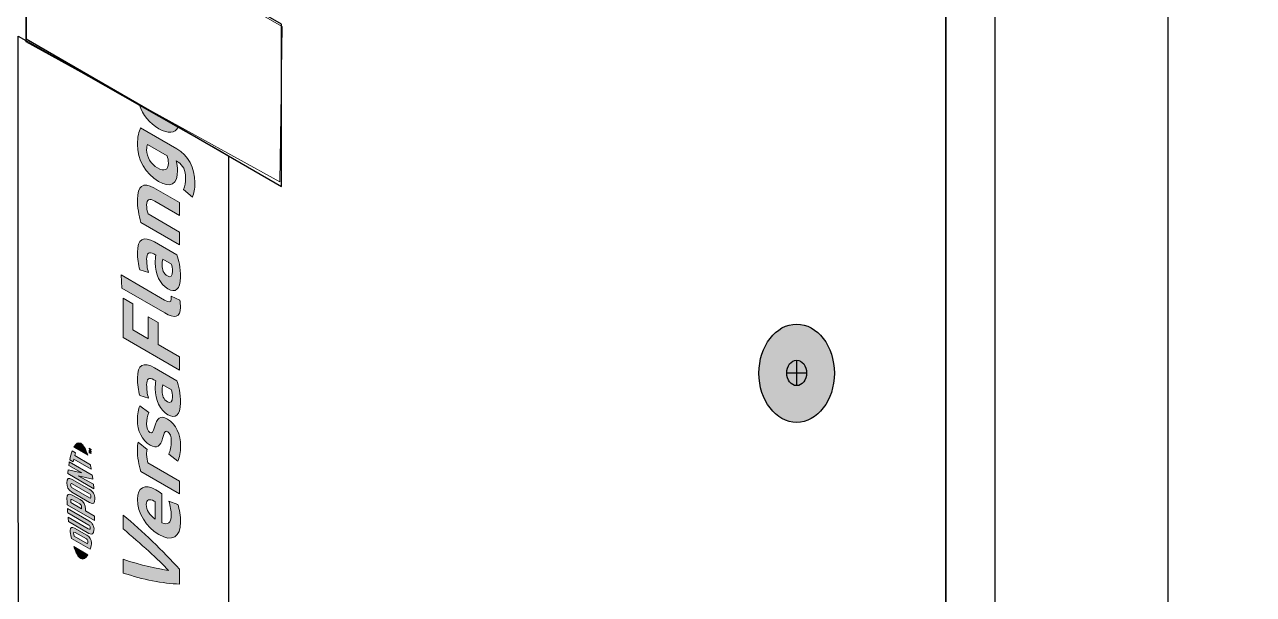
# Model space of a CAD drawing. Header units: inches. Extents: x -20.7 to 76.3, y -55.2 to 19.1.
# Drawn here: x 61.516 to 63.177, y -28.383 to -27.613 of the extents above; entities that cross this region are included whole.
import ezdxf

# ---------------------------------------------------------------- set-up
doc = ezdxf.new("R2010")
doc.units = ezdxf.units.IN
doc.header["$MEASUREMENT"] = 0
doc.layers.add('G-ANNO-TTLB', color=7, linetype='Continuous', lineweight=0)
doc.layers.add('TYVEK', color=7, linetype='Continuous', lineweight=0)

# ---------------------------------------------------------------- blocks, each defined once
blk = doc.blocks.new('Block_65')
at = {"layer": 'TYVEK', "true_color": 0x18467f, "transparency": 33554687}
h = blk.add_hatch(color=156, dxfattribs=at)
h.dxf.hatch_style = 2
edge = h.paths.add_edge_path()
edge.add_spline(control_points=[(61.5921, -28.1786), (61.5956, -28.1807), (61.5988, -28.1864), (61.6016, -28.1948), (61.6016, -28.1948), (61.5826, -28.1838), (61.5826, -28.1838), (61.5854, -28.1787), (61.5886, -28.1767), (61.5921, -28.1786), (61.5921, -28.1786), (61.5921, -28.1786), (61.5921, -28.1786)], knot_values=[0, 0, 0, 0, 1, 1, 1, 2, 2, 2, 3, 3, 3, 4, 4, 4, 4], degree=3, periodic=0)
h = blk.add_hatch(color=156, dxfattribs=at)
h.dxf.hatch_style = 2
edge = h.paths.add_edge_path()
edge.add_spline(control_points=[(61.582, -28.2038), (61.5823, -28.2025), (61.5825, -28.2012), (61.5828, -28.1999), (61.5828, -28.1999), (61.6063, -28.2135), (61.6063, -28.2135), (61.606, -28.212), (61.6055, -28.2093), (61.6051, -28.2075), (61.6051, -28.2075), (61.5839, -28.1952), (61.5839, -28.1952), (61.5843, -28.1939), (61.5846, -28.1926), (61.5849, -28.1915), (61.5849, -28.1915), (61.5804, -28.1889), (61.5804, -28.1889), (61.5791, -28.1924), (61.5781, -28.1963), (61.5771, -28.201), (61.5771, -28.201), (61.582, -28.2038), (61.582, -28.2038)], knot_values=[0, 0, 0, 0, 1, 1, 1, 2, 2, 2, 3, 3, 3, 4, 4, 4, 5, 5, 5, 6, 6, 6, 7, 7, 7, 8, 8, 8, 8], degree=3, periodic=0)
h = blk.add_hatch(color=156, dxfattribs=at)
h.dxf.hatch_style = 2
edge = h.paths.add_edge_path()
edge.add_spline(control_points=[(61.604, -28.1903), (61.604, -28.1903), (61.604, -28.1893), (61.604, -28.1893), (61.604, -28.1893), (61.6036, -28.189), (61.6036, -28.189), (61.6036, -28.189), (61.6036, -28.1915), (61.6036, -28.1915), (61.6036, -28.1915), (61.604, -28.1918), (61.604, -28.1918), (61.604, -28.1918), (61.604, -28.191), (61.604, -28.191), (61.604, -28.191), (61.6062, -28.1922), (61.6062, -28.1922), (61.6062, -28.1922), (61.6062, -28.1917), (61.6062, -28.1917), (61.6062, -28.1917), (61.604, -28.1903), (61.604, -28.1903)], knot_values=[0, 0, 0, 0, 1, 1, 1, 2, 2, 2, 3, 3, 3, 4, 4, 4, 5, 5, 5, 6, 6, 6, 7, 7, 7, 8, 8, 8, 8], degree=3, periodic=0)
edge = h.paths.add_edge_path()
edge.add_spline(control_points=[(61.6062, -28.1868), (61.6062, -28.1868), (61.6036, -28.1853), (61.6036, -28.1853), (61.6036, -28.1853), (61.6036, -28.1858), (61.6036, -28.1858), (61.6036, -28.1858), (61.6048, -28.1875), (61.6048, -28.1875), (61.6048, -28.1875), (61.6036, -28.1878), (61.6036, -28.1878), (61.6036, -28.1878), (61.6036, -28.1883), (61.6036, -28.1883), (61.6036, -28.1883), (61.6062, -28.19), (61.6062, -28.19), (61.6062, -28.19), (61.6062, -28.1895), (61.6062, -28.1895), (61.6062, -28.1895), (61.6043, -28.1883), (61.6043, -28.1883), (61.6043, -28.1883), (61.6056, -28.1881), (61.6056, -28.1881), (61.6056, -28.1881), (61.6043, -28.1863), (61.6043, -28.1863), (61.6043, -28.1863), (61.6062, -28.1874), (61.6062, -28.1874), (61.6062, -28.1874), (61.6062, -28.1868), (61.6062, -28.1868)], knot_values=[0, 0, 0, 0, 1, 1, 1, 2, 2, 2, 3, 3, 3, 4, 4, 4, 5, 5, 5, 6, 6, 6, 7, 7, 7, 8, 8, 8, 9, 9, 9, 10, 10, 10, 11, 11, 11, 12, 12, 12, 12], degree=3, periodic=0)
h = blk.add_hatch(color=156, dxfattribs=at)
h.dxf.hatch_style = 2
edge = h.paths.add_edge_path()
edge.add_spline(control_points=[(61.5937, -28.2186), (61.5937, -28.2186), (61.575, -28.2143), (61.575, -28.2143), (61.5748, -28.216), (61.5746, -28.218), (61.5745, -28.2196), (61.5745, -28.2196), (61.6098, -28.24), (61.6098, -28.24), (61.6097, -28.2388), (61.6094, -28.2357), (61.6093, -28.234), (61.6093, -28.234), (61.5884, -28.2225), (61.5884, -28.2225), (61.5884, -28.2225), (61.6084, -28.227), (61.6084, -28.227), (61.6082, -28.2254), (61.6079, -28.2231), (61.6077, -28.2215), (61.6077, -28.2215), (61.5766, -28.2036), (61.5766, -28.2036), (61.5764, -28.2049), (61.576, -28.2074), (61.5758, -28.2086), (61.5758, -28.2086), (61.5937, -28.2186), (61.5937, -28.2186)], knot_values=[0, 0, 0, 0, 1, 1, 1, 2, 2, 2, 3, 3, 3, 4, 4, 4, 5, 5, 5, 6, 6, 6, 7, 7, 7, 8, 8, 8, 9, 9, 9, 10, 10, 10, 10], degree=3, periodic=0)
h = blk.add_hatch(color=156, dxfattribs=at)
h.dxf.hatch_style = 2
edge = h.paths.add_edge_path()
edge.add_spline(control_points=[(61.6037, -28.2521), (61.6037, -28.2521), (61.5806, -28.2389), (61.5806, -28.2389), (61.5791, -28.2381), (61.5783, -28.237), (61.5784, -28.2349), (61.5784, -28.2328), (61.5793, -28.2326), (61.5806, -28.2335), (61.5806, -28.2335), (61.6037, -28.2467), (61.6037, -28.2467), (61.6051, -28.2475), (61.6058, -28.2486), (61.6059, -28.2507), (61.6059, -28.2529), (61.6051, -28.2531), (61.6037, -28.2521)], knot_values=[0, 0, 0, 0, 1, 1, 1, 2, 2, 2, 3, 3, 3, 4, 4, 4, 5, 5, 5, 6, 6, 6, 6], degree=3, periodic=0)
edge = h.paths.add_edge_path()
edge.add_spline(control_points=[(61.6036, -28.2407), (61.6036, -28.2407), (61.5805, -28.2274), (61.5805, -28.2274), (61.5754, -28.2245), (61.5734, -28.226), (61.5733, -28.2318), (61.573, -28.2372), (61.5751, -28.2417), (61.5799, -28.2445), (61.5799, -28.2445), (61.6041, -28.2585), (61.6041, -28.2585), (61.6091, -28.2614), (61.6113, -28.2596), (61.6111, -28.2536), (61.6109, -28.2479), (61.609, -28.2438), (61.6036, -28.2407)], knot_values=[0, 0, 0, 0, 1, 1, 1, 2, 2, 2, 3, 3, 3, 4, 4, 4, 5, 5, 5, 6, 6, 6, 6], degree=3, periodic=0)
h = blk.add_hatch(color=156, dxfattribs=at)
h.dxf.hatch_style = 2
edge = h.paths.add_edge_path()
edge.add_spline(control_points=[(61.5931, -28.267), (61.5931, -28.267), (61.5786, -28.2586), (61.5786, -28.2586), (61.5786, -28.2586), (61.5786, -28.2567), (61.5786, -28.2567), (61.5786, -28.254), (61.5794, -28.2539), (61.5811, -28.2549), (61.5811, -28.2549), (61.5908, -28.2606), (61.5908, -28.2606), (61.5923, -28.2614), (61.5931, -28.2625), (61.5931, -28.2649), (61.5931, -28.2649), (61.5931, -28.267), (61.5931, -28.267)], knot_values=[0, 0, 0, 0, 1, 1, 1, 2, 2, 2, 3, 3, 3, 4, 4, 4, 5, 5, 5, 6, 6, 6, 6], degree=3, periodic=0)
edge = h.paths.add_edge_path()
edge.add_spline(control_points=[(61.5983, -28.27), (61.5983, -28.27), (61.5983, -28.2676), (61.5983, -28.2676), (61.5983, -28.2614), (61.5958, -28.2574), (61.5912, -28.2547), (61.5912, -28.2547), (61.5804, -28.2485), (61.5804, -28.2485), (61.5758, -28.2458), (61.5734, -28.2474), (61.5734, -28.2533), (61.5734, -28.2543), (61.5736, -28.2582), (61.5737, -28.2617), (61.5737, -28.2617), (61.6105, -28.2829), (61.6105, -28.2829), (61.6106, -28.2818), (61.6108, -28.2789), (61.6108, -28.2772), (61.6108, -28.2772), (61.5983, -28.27), (61.5983, -28.27)], knot_values=[0, 0, 0, 0, 1, 1, 1, 2, 2, 2, 3, 3, 3, 4, 4, 4, 5, 5, 5, 6, 6, 6, 7, 7, 7, 8, 8, 8, 8], degree=3, periodic=0)
h = blk.add_hatch(color=156, dxfattribs=at)
h.dxf.hatch_style = 2
edge = h.paths.add_edge_path()
edge.add_spline(control_points=[(61.6028, -28.2891), (61.6042, -28.2899), (61.6052, -28.291), (61.6049, -28.293), (61.6047, -28.2949), (61.604, -28.295), (61.6023, -28.294), (61.6023, -28.294), (61.5749, -28.2782), (61.5749, -28.2782), (61.575, -28.2796), (61.5754, -28.2829), (61.5755, -28.2843), (61.5755, -28.2843), (61.6032, -28.3003), (61.6032, -28.3003), (61.6076, -28.3028), (61.6094, -28.3013), (61.6099, -28.2959), (61.6105, -28.2908), (61.6081, -28.2862), (61.6032, -28.2834), (61.6032, -28.2834), (61.574, -28.2665), (61.574, -28.2665), (61.574, -28.2676), (61.5743, -28.2714), (61.5744, -28.2727), (61.5744, -28.2727), (61.6028, -28.2891), (61.6028, -28.2891)], knot_values=[0, 0, 0, 0, 1, 1, 1, 2, 2, 2, 3, 3, 3, 4, 4, 4, 5, 5, 5, 6, 6, 6, 7, 7, 7, 8, 8, 8, 9, 9, 9, 10, 10, 10, 10], degree=3, periodic=0)
h = blk.add_hatch(color=156, dxfattribs=at)
h.dxf.hatch_style = 2
edge = h.paths.add_edge_path()
edge.add_spline(control_points=[(61.6012, -28.3145), (61.6012, -28.3145), (61.583, -28.3039), (61.583, -28.3039), (61.5827, -28.3026), (61.5824, -28.301), (61.5824, -28.3), (61.5824, -28.2989), (61.583, -28.2982), (61.5844, -28.299), (61.5844, -28.299), (61.5998, -28.3079), (61.5998, -28.3079), (61.6013, -28.3088), (61.6018, -28.31), (61.6018, -28.3113), (61.6018, -28.3121), (61.6015, -28.3133), (61.6012, -28.3145)], knot_values=[0, 0, 0, 0, 1, 1, 1, 2, 2, 2, 3, 3, 3, 4, 4, 4, 5, 5, 5, 6, 6, 6, 6], degree=3, periodic=0)
edge = h.paths.add_edge_path()
edge.add_spline(control_points=[(61.6005, -28.3029), (61.6005, -28.3029), (61.5838, -28.2932), (61.5838, -28.2932), (61.5801, -28.2911), (61.5777, -28.2922), (61.5777, -28.2965), (61.5777, -28.2985), (61.5783, -28.3014), (61.5795, -28.3071), (61.5795, -28.3071), (61.6047, -28.3217), (61.6047, -28.3217), (61.6059, -28.3179), (61.6065, -28.315), (61.6065, -28.3132), (61.6065, -28.3088), (61.6043, -28.305), (61.6005, -28.3029)], knot_values=[0, 0, 0, 0, 1, 1, 1, 2, 2, 2, 3, 3, 3, 4, 4, 4, 5, 5, 5, 6, 6, 6, 6], degree=3, periodic=0)
h = blk.add_hatch(color=156, dxfattribs=at)
h.dxf.hatch_style = 2
edge = h.paths.add_edge_path()
edge.add_spline(control_points=[(61.5921, -28.3343), (61.5956, -28.3363), (61.5988, -28.3343), (61.6016, -28.3292), (61.6016, -28.3292), (61.5826, -28.3182), (61.5826, -28.3182), (61.5854, -28.3266), (61.5886, -28.3323), (61.5921, -28.3343), (61.5921, -28.3343), (61.5921, -28.3343), (61.5921, -28.3343)], knot_values=[0, 0, 0, 0, 1, 1, 1, 2, 2, 2, 3, 3, 3, 4, 4, 4, 4], degree=3, periodic=0)
at = {"layer": 'TYVEK'}
for points, knots in [([(61.5921, -28.1786), (61.5956, -28.1807), (61.5988, -28.1864), (61.6016, -28.1948), (61.6016, -28.1948), (61.5826, -28.1838), (61.5826, -28.1838), (61.5854, -28.1787), (61.5886, -28.1767), (61.5921, -28.1786), (61.5921, -28.1786), (61.5921, -28.1786), (61.5921, -28.1786)], [0, 0, 0, 0, 1, 1, 1, 2, 2, 2, 3, 3, 3, 4, 4, 4, 4]), ([(61.582, -28.2038), (61.5823, -28.2025), (61.5825, -28.2012), (61.5828, -28.1999), (61.5828, -28.1999), (61.6063, -28.2135), (61.6063, -28.2135), (61.606, -28.212), (61.6055, -28.2093), (61.6051, -28.2075), (61.6051, -28.2075), (61.5839, -28.1952), (61.5839, -28.1952), (61.5843, -28.1939), (61.5846, -28.1926), (61.5849, -28.1915), (61.5849, -28.1915), (61.5804, -28.1889), (61.5804, -28.1889), (61.5791, -28.1924), (61.5781, -28.1963), (61.5771, -28.201), (61.5771, -28.201), (61.582, -28.2038), (61.582, -28.2038)], [0, 0, 0, 0, 1, 1, 1, 2, 2, 2, 3, 3, 3, 4, 4, 4, 5, 5, 5, 6, 6, 6, 7, 7, 7, 8, 8, 8, 8]), ([(61.6062, -28.1868), (61.6062, -28.1868), (61.6036, -28.1853), (61.6036, -28.1853), (61.6036, -28.1853), (61.6036, -28.1858), (61.6036, -28.1858), (61.6036, -28.1858), (61.6048, -28.1875), (61.6048, -28.1875), (61.6048, -28.1875), (61.6036, -28.1878), (61.6036, -28.1878), (61.6036, -28.1878), (61.6036, -28.1883), (61.6036, -28.1883), (61.6036, -28.1883), (61.6062, -28.19), (61.6062, -28.19), (61.6062, -28.19), (61.6062, -28.1895), (61.6062, -28.1895), (61.6062, -28.1895), (61.6043, -28.1883), (61.6043, -28.1883), (61.6043, -28.1883), (61.6056, -28.1881), (61.6056, -28.1881), (61.6056, -28.1881), (61.6043, -28.1863), (61.6043, -28.1863), (61.6043, -28.1863), (61.6062, -28.1874), (61.6062, -28.1874), (61.6062, -28.1874), (61.6062, -28.1868), (61.6062, -28.1868)], [0, 0, 0, 0, 1, 1, 1, 2, 2, 2, 3, 3, 3, 4, 4, 4, 5, 5, 5, 6, 6, 6, 7, 7, 7, 8, 8, 8, 9, 9, 9, 10, 10, 10, 11, 11, 11, 12, 12, 12, 12]), ([(61.604, -28.1903), (61.604, -28.1903), (61.604, -28.1893), (61.604, -28.1893), (61.604, -28.1893), (61.6036, -28.189), (61.6036, -28.189), (61.6036, -28.189), (61.6036, -28.1915), (61.6036, -28.1915), (61.6036, -28.1915), (61.604, -28.1918), (61.604, -28.1918), (61.604, -28.1918), (61.604, -28.191), (61.604, -28.191), (61.604, -28.191), (61.6062, -28.1922), (61.6062, -28.1922), (61.6062, -28.1922), (61.6062, -28.1917), (61.6062, -28.1917), (61.6062, -28.1917), (61.604, -28.1903), (61.604, -28.1903)], [0, 0, 0, 0, 1, 1, 1, 2, 2, 2, 3, 3, 3, 4, 4, 4, 5, 5, 5, 6, 6, 6, 7, 7, 7, 8, 8, 8, 8]), ([(61.5937, -28.2186), (61.5937, -28.2186), (61.575, -28.2143), (61.575, -28.2143), (61.5748, -28.216), (61.5746, -28.218), (61.5745, -28.2196), (61.5745, -28.2196), (61.6098, -28.24), (61.6098, -28.24), (61.6097, -28.2388), (61.6094, -28.2357), (61.6093, -28.234), (61.6093, -28.234), (61.5884, -28.2225), (61.5884, -28.2225), (61.5884, -28.2225), (61.6084, -28.227), (61.6084, -28.227), (61.6082, -28.2254), (61.6079, -28.2231), (61.6077, -28.2215), (61.6077, -28.2215), (61.5766, -28.2036), (61.5766, -28.2036), (61.5764, -28.2049), (61.576, -28.2074), (61.5758, -28.2086), (61.5758, -28.2086), (61.5937, -28.2186), (61.5937, -28.2186)], [0, 0, 0, 0, 1, 1, 1, 2, 2, 2, 3, 3, 3, 4, 4, 4, 5, 5, 5, 6, 6, 6, 7, 7, 7, 8, 8, 8, 9, 9, 9, 10, 10, 10, 10]), ([(61.6036, -28.2407), (61.6036, -28.2407), (61.5805, -28.2274), (61.5805, -28.2274), (61.5754, -28.2245), (61.5734, -28.226), (61.5733, -28.2318), (61.573, -28.2372), (61.5751, -28.2417), (61.5799, -28.2445), (61.5799, -28.2445), (61.6041, -28.2585), (61.6041, -28.2585), (61.6091, -28.2614), (61.6113, -28.2596), (61.6111, -28.2536), (61.6109, -28.2479), (61.609, -28.2438), (61.6036, -28.2407)], [0, 0, 0, 0, 1, 1, 1, 2, 2, 2, 3, 3, 3, 4, 4, 4, 5, 5, 5, 6, 6, 6, 6]), ([(61.6037, -28.2521), (61.6037, -28.2521), (61.5806, -28.2389), (61.5806, -28.2389), (61.5791, -28.2381), (61.5783, -28.237), (61.5784, -28.2349), (61.5784, -28.2328), (61.5793, -28.2326), (61.5806, -28.2335), (61.5806, -28.2335), (61.6037, -28.2467), (61.6037, -28.2467), (61.6051, -28.2475), (61.6058, -28.2486), (61.6059, -28.2507), (61.6059, -28.2529), (61.6051, -28.2531), (61.6037, -28.2521)], [0, 0, 0, 0, 1, 1, 1, 2, 2, 2, 3, 3, 3, 4, 4, 4, 5, 5, 5, 6, 6, 6, 6]), ([(61.5983, -28.27), (61.5983, -28.27), (61.5983, -28.2676), (61.5983, -28.2676), (61.5983, -28.2614), (61.5958, -28.2574), (61.5912, -28.2547), (61.5912, -28.2547), (61.5804, -28.2485), (61.5804, -28.2485), (61.5758, -28.2458), (61.5734, -28.2474), (61.5734, -28.2533), (61.5734, -28.2543), (61.5736, -28.2582), (61.5737, -28.2617), (61.5737, -28.2617), (61.6105, -28.2829), (61.6105, -28.2829), (61.6106, -28.2818), (61.6108, -28.2789), (61.6108, -28.2772), (61.6108, -28.2772), (61.5983, -28.27), (61.5983, -28.27)], [0, 0, 0, 0, 1, 1, 1, 2, 2, 2, 3, 3, 3, 4, 4, 4, 5, 5, 5, 6, 6, 6, 7, 7, 7, 8, 8, 8, 8]), ([(61.5931, -28.267), (61.5931, -28.267), (61.5786, -28.2586), (61.5786, -28.2586), (61.5786, -28.2586), (61.5786, -28.2567), (61.5786, -28.2567), (61.5786, -28.254), (61.5794, -28.2539), (61.5811, -28.2549), (61.5811, -28.2549), (61.5908, -28.2606), (61.5908, -28.2606), (61.5923, -28.2614), (61.5931, -28.2625), (61.5931, -28.2649), (61.5931, -28.2649), (61.5931, -28.267), (61.5931, -28.267)], [0, 0, 0, 0, 1, 1, 1, 2, 2, 2, 3, 3, 3, 4, 4, 4, 5, 5, 5, 6, 6, 6, 6]), ([(61.6028, -28.2891), (61.6042, -28.2899), (61.6052, -28.291), (61.6049, -28.293), (61.6047, -28.2949), (61.604, -28.295), (61.6023, -28.294), (61.6023, -28.294), (61.5749, -28.2782), (61.5749, -28.2782), (61.575, -28.2796), (61.5754, -28.2829), (61.5755, -28.2843), (61.5755, -28.2843), (61.6032, -28.3003), (61.6032, -28.3003), (61.6076, -28.3028), (61.6094, -28.3013), (61.6099, -28.2959), (61.6105, -28.2908), (61.6081, -28.2862), (61.6032, -28.2834), (61.6032, -28.2834), (61.574, -28.2665), (61.574, -28.2665), (61.574, -28.2676), (61.5743, -28.2714), (61.5744, -28.2727), (61.5744, -28.2727), (61.6028, -28.2891), (61.6028, -28.2891)], [0, 0, 0, 0, 1, 1, 1, 2, 2, 2, 3, 3, 3, 4, 4, 4, 5, 5, 5, 6, 6, 6, 7, 7, 7, 8, 8, 8, 9, 9, 9, 10, 10, 10, 10]), ([(61.6005, -28.3029), (61.6005, -28.3029), (61.5838, -28.2932), (61.5838, -28.2932), (61.5801, -28.2911), (61.5777, -28.2922), (61.5777, -28.2965), (61.5777, -28.2985), (61.5783, -28.3014), (61.5795, -28.3071), (61.5795, -28.3071), (61.6047, -28.3217), (61.6047, -28.3217), (61.6059, -28.3179), (61.6065, -28.315), (61.6065, -28.3132), (61.6065, -28.3088), (61.6043, -28.305), (61.6005, -28.3029)], [0, 0, 0, 0, 1, 1, 1, 2, 2, 2, 3, 3, 3, 4, 4, 4, 5, 5, 5, 6, 6, 6, 6]), ([(61.6012, -28.3145), (61.6012, -28.3145), (61.583, -28.3039), (61.583, -28.3039), (61.5827, -28.3026), (61.5824, -28.301), (61.5824, -28.3), (61.5824, -28.2989), (61.583, -28.2982), (61.5844, -28.299), (61.5844, -28.299), (61.5998, -28.3079), (61.5998, -28.3079), (61.6013, -28.3088), (61.6018, -28.31), (61.6018, -28.3113), (61.6018, -28.3121), (61.6015, -28.3133), (61.6012, -28.3145)], [0, 0, 0, 0, 1, 1, 1, 2, 2, 2, 3, 3, 3, 4, 4, 4, 5, 5, 5, 6, 6, 6, 6]), ([(61.5921, -28.3343), (61.5956, -28.3363), (61.5988, -28.3343), (61.6016, -28.3292), (61.6016, -28.3292), (61.5826, -28.3182), (61.5826, -28.3182), (61.5854, -28.3266), (61.5886, -28.3323), (61.5921, -28.3343), (61.5921, -28.3343), (61.5921, -28.3343), (61.5921, -28.3343)], [0, 0, 0, 0, 1, 1, 1, 2, 2, 2, 3, 3, 3, 4, 4, 4, 4])]:
    blk.add_open_spline(points, degree=3, knots=knots, dxfattribs=at)
blk = doc.blocks.new('Block_67')
at = {"layer": 'TYVEK', "true_color": 0x18467f, "transparency": 33554687}
h = blk.add_hatch(color=156, dxfattribs=at)
h.dxf.hatch_style = 2
edge = h.paths.add_edge_path()
edge.add_spline(control_points=[(61.6709, -27.7203), (61.6711, -27.7207), (61.6712, -27.7211), (61.6713, -27.7214), (61.6758, -27.7343), (61.6854, -27.7464), (61.6977, -27.7535), (61.7102, -27.7607), (61.7194, -27.7595), (61.7237, -27.7513), (61.7238, -27.7511), (61.724, -27.751), (61.724, -27.7508), (61.724, -27.7508), (61.6709, -27.7203), (61.6709, -27.7203)], knot_values=[0, 0, 0, 0, 1, 1, 1, 2, 2, 2, 3, 3, 3, 4, 4, 4, 5, 5, 5, 5], degree=3, periodic=0)
h = blk.add_hatch(color=156, dxfattribs=at)
h.dxf.hatch_style = 2
edge = h.paths.add_edge_path()
edge.add_spline(control_points=[(61.6958, -27.8064), (61.6869, -27.8013), (61.6811, -27.792), (61.6811, -27.7818), (61.6811, -27.779), (61.6816, -27.7765), (61.6822, -27.7746), (61.6822, -27.7746), (61.7087, -27.7899), (61.7087, -27.7899), (61.7098, -27.7931), (61.7105, -27.7964), (61.7105, -27.7999), (61.7105, -27.8095), (61.7048, -27.8117), (61.6958, -27.8064)], knot_values=[0, 0, 0, 0, 1, 1, 1, 2, 2, 2, 3, 3, 3, 4, 4, 4, 5, 5, 5, 5], degree=3, periodic=0)
edge = h.paths.add_edge_path()
edge.add_spline(control_points=[(61.722, -27.7804), (61.722, -27.7804), (61.673, -27.7521), (61.673, -27.7521), (61.6708, -27.7565), (61.6686, -27.7647), (61.6686, -27.7746), (61.6686, -27.7947), (61.6795, -27.8146), (61.6972, -27.8247), (61.7136, -27.8343), (61.723, -27.8283), (61.723, -27.8099), (61.723, -27.806), (61.7223, -27.8017), (61.7211, -27.797), (61.7211, -27.797), (61.7236, -27.7985), (61.7236, -27.7985), (61.7302, -27.8022), (61.7337, -27.8101), (61.7337, -27.8197), (61.7337, -27.826), (61.7329, -27.8313), (61.7309, -27.8354), (61.7309, -27.8354), (61.7429, -27.846), (61.7429, -27.846), (61.7452, -27.8406), (61.7462, -27.8356), (61.7462, -27.826), (61.7462, -27.8065), (61.7374, -27.7893), (61.722, -27.7804)], knot_values=[0, 0, 0, 0, 1, 1, 1, 2, 2, 2, 3, 3, 3, 4, 4, 4, 5, 5, 5, 6, 6, 6, 7, 7, 7, 8, 8, 8, 9, 9, 9, 10, 10, 10, 11, 11, 11, 11], degree=3, periodic=0)
h = blk.add_hatch(color=156, dxfattribs=at)
h.dxf.hatch_style = 2
edge = h.paths.add_edge_path()
edge.add_spline(control_points=[(61.692, -27.8513), (61.692, -27.8513), (61.7255, -27.8706), (61.7255, -27.8706), (61.7255, -27.8706), (61.7255, -27.8533), (61.7255, -27.8533), (61.7255, -27.8533), (61.6909, -27.8333), (61.6909, -27.8333), (61.6765, -27.825), (61.6686, -27.831), (61.6686, -27.8492), (61.6686, -27.8589), (61.6705, -27.8707), (61.6734, -27.8801), (61.6734, -27.8801), (61.7255, -27.9103), (61.7255, -27.9103), (61.7255, -27.9103), (61.7255, -27.8932), (61.7255, -27.8932), (61.7255, -27.8932), (61.683, -27.8686), (61.683, -27.8686), (61.6816, -27.8646), (61.6811, -27.8606), (61.6811, -27.8565), (61.6811, -27.8489), (61.6845, -27.847), (61.692, -27.8513)], knot_values=[0, 0, 0, 0, 1, 1, 1, 2, 2, 2, 3, 3, 3, 4, 4, 4, 5, 5, 5, 6, 6, 6, 7, 7, 7, 8, 8, 8, 9, 9, 9, 10, 10, 10, 10], degree=3, periodic=0)
h = blk.add_hatch(color=156, dxfattribs=at)
h.dxf.hatch_style = 2
edge = h.paths.add_edge_path()
edge.add_spline(control_points=[(61.7091, -27.9524), (61.704, -27.9495), (61.702, -27.9438), (61.702, -27.9381), (61.702, -27.935), (61.7023, -27.9322), (61.7029, -27.9297), (61.7029, -27.9297), (61.7145, -27.9364), (61.7145, -27.9364), (61.7154, -27.9388), (61.7161, -27.9422), (61.7161, -27.946), (61.7161, -27.9526), (61.7137, -27.955), (61.7091, -27.9524)], knot_values=[0, 0, 0, 0, 1, 1, 1, 2, 2, 2, 3, 3, 3, 4, 4, 4, 5, 5, 5, 5], degree=3, periodic=0)
edge = h.paths.add_edge_path()
edge.add_spline(control_points=[(61.722, -27.924), (61.722, -27.924), (61.6918, -27.9065), (61.6918, -27.9065), (61.677, -27.8981), (61.6686, -27.9022), (61.6686, -27.9206), (61.6686, -27.9282), (61.6699, -27.9376), (61.6719, -27.944), (61.6719, -27.944), (61.6836, -27.9478), (61.6836, -27.9478), (61.6818, -27.9415), (61.6811, -27.9353), (61.6811, -27.9297), (61.6811, -27.9214), (61.6841, -27.9189), (61.6908, -27.9226), (61.6908, -27.9226), (61.6934, -27.9242), (61.6934, -27.9242), (61.693, -27.9271), (61.6926, -27.9314), (61.6926, -27.9349), (61.6926, -27.9499), (61.699, -27.9636), (61.7098, -27.9699), (61.7195, -27.9756), (61.7269, -27.9711), (61.7269, -27.954), (61.7269, -27.9415), (61.7244, -27.9304), (61.722, -27.924)], knot_values=[0, 0, 0, 0, 1, 1, 1, 2, 2, 2, 3, 3, 3, 4, 4, 4, 5, 5, 5, 6, 6, 6, 7, 7, 7, 8, 8, 8, 9, 9, 9, 10, 10, 10, 11, 11, 11, 11], degree=3, periodic=0)
h = blk.add_hatch(color=156, dxfattribs=at)
h.dxf.hatch_style = 2
edge = h.paths.add_edge_path()
edge.add_spline(control_points=[(61.7259, -27.9853), (61.7259, -27.9853), (61.7141, -27.9797), (61.7141, -27.9797), (61.7143, -27.981), (61.7144, -27.9822), (61.7144, -27.9835), (61.7144, -27.9885), (61.7113, -27.9885), (61.7054, -27.985), (61.7054, -27.985), (61.6466, -27.9511), (61.6466, -27.9511), (61.6466, -27.9511), (61.6474, -27.9689), (61.6474, -27.9689), (61.6474, -27.9689), (61.7056, -28.0024), (61.7056, -28.0024), (61.7187, -28.01), (61.7269, -28.0089), (61.7269, -27.9946), (61.7269, -27.9921), (61.7263, -27.9879), (61.7259, -27.9853)], knot_values=[0, 0, 0, 0, 1, 1, 1, 2, 2, 2, 3, 3, 3, 4, 4, 4, 5, 5, 5, 6, 6, 6, 7, 7, 7, 8, 8, 8, 8], degree=3, periodic=0)
h = blk.add_hatch(color=156, dxfattribs=at)
h.dxf.hatch_style = 2
edge = h.paths.add_edge_path()
edge.add_spline(control_points=[(61.6966, -28.045), (61.6966, -28.045), (61.6966, -28.0153), (61.6966, -28.0153), (61.6966, -28.0153), (61.6833, -28.0076), (61.6833, -28.0076), (61.6833, -28.0076), (61.6833, -28.0374), (61.6833, -28.0374), (61.6833, -28.0374), (61.6626, -28.0254), (61.6626, -28.0254), (61.6626, -28.0254), (61.6626, -27.99), (61.6626, -27.99), (61.6626, -27.99), (61.6493, -27.9824), (61.6493, -27.9824), (61.6493, -27.9824), (61.6493, -28.0356), (61.6493, -28.0356), (61.6493, -28.0356), (61.7255, -28.0796), (61.7255, -28.0796), (61.7255, -28.0796), (61.7255, -28.0617), (61.7255, -28.0617), (61.7255, -28.0617), (61.6966, -28.045), (61.6966, -28.045)], knot_values=[0, 0, 0, 0, 1, 1, 1, 2, 2, 2, 3, 3, 3, 4, 4, 4, 5, 5, 5, 6, 6, 6, 7, 7, 7, 8, 8, 8, 9, 9, 9, 10, 10, 10, 10], degree=3, periodic=0)
h = blk.add_hatch(color=156, dxfattribs=at)
h.dxf.hatch_style = 2
edge = h.paths.add_edge_path()
edge.add_spline(control_points=[(61.7091, -28.1224), (61.704, -28.1195), (61.702, -28.1138), (61.702, -28.1081), (61.702, -28.105), (61.7023, -28.1022), (61.7029, -28.0997), (61.7029, -28.0997), (61.7145, -28.1064), (61.7145, -28.1064), (61.7154, -28.1088), (61.7161, -28.1124), (61.7161, -28.116), (61.7161, -28.1226), (61.7137, -28.125), (61.7091, -28.1224)], knot_values=[0, 0, 0, 0, 1, 1, 1, 2, 2, 2, 3, 3, 3, 4, 4, 4, 5, 5, 5, 5], degree=3, periodic=0)
edge = h.paths.add_edge_path()
edge.add_spline(control_points=[(61.722, -28.094), (61.722, -28.094), (61.6918, -28.0765), (61.6918, -28.0765), (61.677, -28.0681), (61.6686, -28.0722), (61.6686, -28.0907), (61.6686, -28.0982), (61.6699, -28.1076), (61.6719, -28.1142), (61.6719, -28.1142), (61.6836, -28.1178), (61.6836, -28.1178), (61.6818, -28.1115), (61.6811, -28.1053), (61.6811, -28.0997), (61.6811, -28.0914), (61.6841, -28.0889), (61.6908, -28.0928), (61.6908, -28.0928), (61.6934, -28.0942), (61.6934, -28.0942), (61.693, -28.0971), (61.6926, -28.1014), (61.6926, -28.1049), (61.6926, -28.1199), (61.699, -28.1336), (61.7098, -28.1399), (61.7195, -28.1456), (61.7269, -28.1411), (61.7269, -28.124), (61.7269, -28.1115), (61.7244, -28.1004), (61.722, -28.094)], knot_values=[0, 0, 0, 0, 1, 1, 1, 2, 2, 2, 3, 3, 3, 4, 4, 4, 5, 5, 5, 6, 6, 6, 7, 7, 7, 8, 8, 8, 9, 9, 9, 10, 10, 10, 11, 11, 11, 11], degree=3, periodic=0)
h = blk.add_hatch(color=156, dxfattribs=at)
h.dxf.hatch_style = 2
edge = h.paths.add_edge_path()
edge.add_spline(control_points=[(61.7093, -28.146), (61.6993, -28.1401), (61.6951, -28.1445), (61.6916, -28.157), (61.6897, -28.1633), (61.6887, -28.1657), (61.6855, -28.1638), (61.6823, -28.162), (61.6811, -28.1576), (61.6811, -28.1525), (61.6811, -28.1465), (61.6824, -28.1417), (61.684, -28.1368), (61.684, -28.1368), (61.6718, -28.1279), (61.6718, -28.1279), (61.6699, -28.1322), (61.6686, -28.1396), (61.6686, -28.1467), (61.6686, -28.162), (61.6747, -28.1746), (61.6858, -28.181), (61.6952, -28.1864), (61.6999, -28.1822), (61.7026, -28.1722), (61.7051, -28.1635), (61.7061, -28.161), (61.7097, -28.1631), (61.7127, -28.1647), (61.7144, -28.1697), (61.7144, -28.1756), (61.7144, -28.1829), (61.7127, -28.1889), (61.7109, -28.1933), (61.7109, -28.1933), (61.7233, -28.2028), (61.7233, -28.2028), (61.7254, -28.1983), (61.7269, -28.1903), (61.7269, -28.1824), (61.7269, -28.1671), (61.7211, -28.1528), (61.7093, -28.146)], knot_values=[0, 0, 0, 0, 1, 1, 1, 2, 2, 2, 3, 3, 3, 4, 4, 4, 5, 5, 5, 6, 6, 6, 7, 7, 7, 8, 8, 8, 9, 9, 9, 10, 10, 10, 11, 11, 11, 12, 12, 12, 13, 13, 13, 14, 14, 14, 14], degree=3, periodic=0)
h = blk.add_hatch(color=156, dxfattribs=at)
h.dxf.hatch_style = 2
edge = h.paths.add_edge_path()
edge.add_spline(control_points=[(61.6829, -28.2051), (61.6818, -28.2018), (61.6811, -28.1983), (61.6811, -28.1936), (61.6811, -28.191), (61.6812, -28.1885), (61.6819, -28.1868), (61.6819, -28.1868), (61.6695, -28.1772), (61.6695, -28.1772), (61.669, -28.1795), (61.6686, -28.1833), (61.6686, -28.1879), (61.6686, -28.1968), (61.6705, -28.2085), (61.6734, -28.2168), (61.6734, -28.2168), (61.7255, -28.247), (61.7255, -28.247), (61.7255, -28.247), (61.7255, -28.2297), (61.7255, -28.2297), (61.7255, -28.2297), (61.6829, -28.2051), (61.6829, -28.2051)], knot_values=[0, 0, 0, 0, 1, 1, 1, 2, 2, 2, 3, 3, 3, 4, 4, 4, 5, 5, 5, 6, 6, 6, 7, 7, 7, 8, 8, 8, 8], degree=3, periodic=0)
h = blk.add_hatch(color=156, dxfattribs=at)
h.dxf.hatch_style = 2
edge = h.paths.add_edge_path()
edge.add_spline(control_points=[(61.6924, -28.2811), (61.6851, -28.2757), (61.6805, -28.2685), (61.6805, -28.2613), (61.6805, -28.2543), (61.6851, -28.2532), (61.6911, -28.2567), (61.6911, -28.2567), (61.6924, -28.2574), (61.6924, -28.2574), (61.6924, -28.2574), (61.6924, -28.2811), (61.6924, -28.2811)], knot_values=[0, 0, 0, 0, 1, 1, 1, 2, 2, 2, 3, 3, 3, 4, 4, 4, 4], degree=3, periodic=0)
edge = h.paths.add_edge_path()
edge.add_spline(control_points=[(61.7231, -28.2611), (61.7231, -28.2611), (61.7111, -28.2568), (61.7111, -28.2568), (61.713, -28.2633), (61.7143, -28.2699), (61.7143, -28.276), (61.7143, -28.286), (61.7102, -28.2896), (61.7016, -28.2861), (61.7016, -28.2861), (61.7016, -28.2467), (61.7016, -28.2467), (61.6994, -28.2453), (61.6966, -28.2433), (61.6933, -28.2414), (61.6787, -28.2331), (61.6686, -28.2379), (61.6686, -28.2543), (61.6686, -28.2726), (61.6804, -28.292), (61.6977, -28.302), (61.7158, -28.3125), (61.7269, -28.3051), (61.7269, -28.285), (61.7269, -28.2768), (61.7254, -28.2678), (61.7231, -28.2611)], knot_values=[0, 0, 0, 0, 1, 1, 1, 2, 2, 2, 3, 3, 3, 4, 4, 4, 5, 5, 5, 6, 6, 6, 7, 7, 7, 8, 8, 8, 9, 9, 9, 9], degree=3, periodic=0)
h = blk.add_hatch(color=156, dxfattribs=at)
h.dxf.hatch_style = 2
edge = h.paths.add_edge_path()
edge.add_spline(control_points=[(61.6493, -28.2758), (61.6493, -28.2758), (61.6493, -28.2943), (61.6493, -28.2943), (61.6727, -28.3138), (61.6977, -28.3365), (61.7106, -28.3503), (61.6977, -28.3489), (61.6727, -28.3431), (61.6493, -28.3354), (61.6493, -28.3354), (61.6493, -28.3539), (61.6493, -28.3539), (61.6754, -28.3626), (61.7037, -28.3683), (61.7255, -28.3689), (61.7255, -28.3689), (61.7255, -28.3488), (61.7255, -28.3488), (61.7037, -28.3243), (61.6754, -28.2971), (61.6493, -28.2758)], knot_values=[0, 0, 0, 0, 1, 1, 1, 2, 2, 2, 3, 3, 3, 4, 4, 4, 5, 5, 5, 6, 6, 6, 7, 7, 7, 7], degree=3, periodic=0)
at = {"layer": 'TYVEK'}
for points, knots in [([(61.6709, -27.7203), (61.6711, -27.7207), (61.6712, -27.7211), (61.6713, -27.7214), (61.6758, -27.7343), (61.6854, -27.7464), (61.6977, -27.7535), (61.7102, -27.7607), (61.7194, -27.7595), (61.7237, -27.7513), (61.7238, -27.7511), (61.724, -27.751), (61.724, -27.7508), (61.724, -27.7508), (61.6709, -27.7203), (61.6709, -27.7203)], [0, 0, 0, 0, 1, 1, 1, 2, 2, 2, 3, 3, 3, 4, 4, 4, 5, 5, 5, 5]), ([(61.722, -27.7804), (61.722, -27.7804), (61.673, -27.7521), (61.673, -27.7521), (61.6708, -27.7565), (61.6686, -27.7647), (61.6686, -27.7746), (61.6686, -27.7947), (61.6795, -27.8146), (61.6972, -27.8247), (61.7136, -27.8343), (61.723, -27.8283), (61.723, -27.8099), (61.723, -27.806), (61.7223, -27.8017), (61.7211, -27.797), (61.7211, -27.797), (61.7236, -27.7985), (61.7236, -27.7985), (61.7302, -27.8022), (61.7337, -27.8101), (61.7337, -27.8197), (61.7337, -27.826), (61.7329, -27.8313), (61.7309, -27.8354), (61.7309, -27.8354), (61.7429, -27.846), (61.7429, -27.846), (61.7452, -27.8406), (61.7462, -27.8356), (61.7462, -27.826), (61.7462, -27.8065), (61.7374, -27.7893), (61.722, -27.7804)], [0, 0, 0, 0, 1, 1, 1, 2, 2, 2, 3, 3, 3, 4, 4, 4, 5, 5, 5, 6, 6, 6, 7, 7, 7, 8, 8, 8, 9, 9, 9, 10, 10, 10, 11, 11, 11, 11]), ([(61.6958, -27.8064), (61.6869, -27.8013), (61.6811, -27.792), (61.6811, -27.7818), (61.6811, -27.779), (61.6816, -27.7765), (61.6822, -27.7746), (61.6822, -27.7746), (61.7087, -27.7899), (61.7087, -27.7899), (61.7098, -27.7931), (61.7105, -27.7964), (61.7105, -27.7999), (61.7105, -27.8095), (61.7048, -27.8117), (61.6958, -27.8064)], [0, 0, 0, 0, 1, 1, 1, 2, 2, 2, 3, 3, 3, 4, 4, 4, 5, 5, 5, 5]), ([(61.692, -27.8513), (61.692, -27.8513), (61.7255, -27.8706), (61.7255, -27.8706), (61.7255, -27.8706), (61.7255, -27.8533), (61.7255, -27.8533), (61.7255, -27.8533), (61.6909, -27.8333), (61.6909, -27.8333), (61.6765, -27.825), (61.6686, -27.831), (61.6686, -27.8492), (61.6686, -27.8589), (61.6705, -27.8707), (61.6734, -27.8801), (61.6734, -27.8801), (61.7255, -27.9103), (61.7255, -27.9103), (61.7255, -27.9103), (61.7255, -27.8932), (61.7255, -27.8932), (61.7255, -27.8932), (61.683, -27.8686), (61.683, -27.8686), (61.6816, -27.8646), (61.6811, -27.8606), (61.6811, -27.8565), (61.6811, -27.8489), (61.6845, -27.847), (61.692, -27.8513)], [0, 0, 0, 0, 1, 1, 1, 2, 2, 2, 3, 3, 3, 4, 4, 4, 5, 5, 5, 6, 6, 6, 7, 7, 7, 8, 8, 8, 9, 9, 9, 10, 10, 10, 10]), ([(61.722, -27.924), (61.722, -27.924), (61.6918, -27.9065), (61.6918, -27.9065), (61.677, -27.8981), (61.6686, -27.9022), (61.6686, -27.9206), (61.6686, -27.9282), (61.6699, -27.9376), (61.6719, -27.944), (61.6719, -27.944), (61.6836, -27.9478), (61.6836, -27.9478), (61.6818, -27.9415), (61.6811, -27.9353), (61.6811, -27.9297), (61.6811, -27.9214), (61.6841, -27.9189), (61.6908, -27.9226), (61.6908, -27.9226), (61.6934, -27.9242), (61.6934, -27.9242), (61.693, -27.9271), (61.6926, -27.9314), (61.6926, -27.9349), (61.6926, -27.9499), (61.699, -27.9636), (61.7098, -27.9699), (61.7195, -27.9756), (61.7269, -27.9711), (61.7269, -27.954), (61.7269, -27.9415), (61.7244, -27.9304), (61.722, -27.924)], [0, 0, 0, 0, 1, 1, 1, 2, 2, 2, 3, 3, 3, 4, 4, 4, 5, 5, 5, 6, 6, 6, 7, 7, 7, 8, 8, 8, 9, 9, 9, 10, 10, 10, 11, 11, 11, 11]), ([(61.7091, -27.9524), (61.704, -27.9495), (61.702, -27.9438), (61.702, -27.9381), (61.702, -27.935), (61.7023, -27.9322), (61.7029, -27.9297), (61.7029, -27.9297), (61.7145, -27.9364), (61.7145, -27.9364), (61.7154, -27.9388), (61.7161, -27.9422), (61.7161, -27.946), (61.7161, -27.9526), (61.7137, -27.955), (61.7091, -27.9524)], [0, 0, 0, 0, 1, 1, 1, 2, 2, 2, 3, 3, 3, 4, 4, 4, 5, 5, 5, 5]), ([(61.7259, -27.9853), (61.7259, -27.9853), (61.7141, -27.9797), (61.7141, -27.9797), (61.7143, -27.981), (61.7144, -27.9822), (61.7144, -27.9835), (61.7144, -27.9885), (61.7113, -27.9885), (61.7054, -27.985), (61.7054, -27.985), (61.6466, -27.9511), (61.6466, -27.9511), (61.6466, -27.9511), (61.6474, -27.9689), (61.6474, -27.9689), (61.6474, -27.9689), (61.7056, -28.0024), (61.7056, -28.0024), (61.7187, -28.01), (61.7269, -28.0089), (61.7269, -27.9946), (61.7269, -27.9921), (61.7263, -27.9879), (61.7259, -27.9853)], [0, 0, 0, 0, 1, 1, 1, 2, 2, 2, 3, 3, 3, 4, 4, 4, 5, 5, 5, 6, 6, 6, 7, 7, 7, 8, 8, 8, 8]), ([(61.6966, -28.045), (61.6966, -28.045), (61.6966, -28.0153), (61.6966, -28.0153), (61.6966, -28.0153), (61.6833, -28.0076), (61.6833, -28.0076), (61.6833, -28.0076), (61.6833, -28.0374), (61.6833, -28.0374), (61.6833, -28.0374), (61.6626, -28.0254), (61.6626, -28.0254), (61.6626, -28.0254), (61.6626, -27.99), (61.6626, -27.99), (61.6626, -27.99), (61.6493, -27.9824), (61.6493, -27.9824), (61.6493, -27.9824), (61.6493, -28.0356), (61.6493, -28.0356), (61.6493, -28.0356), (61.7255, -28.0796), (61.7255, -28.0796), (61.7255, -28.0796), (61.7255, -28.0617), (61.7255, -28.0617), (61.7255, -28.0617), (61.6966, -28.045), (61.6966, -28.045)], [0, 0, 0, 0, 1, 1, 1, 2, 2, 2, 3, 3, 3, 4, 4, 4, 5, 5, 5, 6, 6, 6, 7, 7, 7, 8, 8, 8, 9, 9, 9, 10, 10, 10, 10]), ([(61.722, -28.094), (61.722, -28.094), (61.6918, -28.0765), (61.6918, -28.0765), (61.677, -28.0681), (61.6686, -28.0722), (61.6686, -28.0907), (61.6686, -28.0982), (61.6699, -28.1076), (61.6719, -28.1142), (61.6719, -28.1142), (61.6836, -28.1178), (61.6836, -28.1178), (61.6818, -28.1115), (61.6811, -28.1053), (61.6811, -28.0997), (61.6811, -28.0914), (61.6841, -28.0889), (61.6908, -28.0928), (61.6908, -28.0928), (61.6934, -28.0942), (61.6934, -28.0942), (61.693, -28.0971), (61.6926, -28.1014), (61.6926, -28.1049), (61.6926, -28.1199), (61.699, -28.1336), (61.7098, -28.1399), (61.7195, -28.1456), (61.7269, -28.1411), (61.7269, -28.124), (61.7269, -28.1115), (61.7244, -28.1004), (61.722, -28.094)], [0, 0, 0, 0, 1, 1, 1, 2, 2, 2, 3, 3, 3, 4, 4, 4, 5, 5, 5, 6, 6, 6, 7, 7, 7, 8, 8, 8, 9, 9, 9, 10, 10, 10, 11, 11, 11, 11]), ([(61.7091, -28.1224), (61.704, -28.1195), (61.702, -28.1138), (61.702, -28.1081), (61.702, -28.105), (61.7023, -28.1022), (61.7029, -28.0997), (61.7029, -28.0997), (61.7145, -28.1064), (61.7145, -28.1064), (61.7154, -28.1088), (61.7161, -28.1124), (61.7161, -28.116), (61.7161, -28.1226), (61.7137, -28.125), (61.7091, -28.1224)], [0, 0, 0, 0, 1, 1, 1, 2, 2, 2, 3, 3, 3, 4, 4, 4, 5, 5, 5, 5]), ([(61.7093, -28.146), (61.6993, -28.1401), (61.6951, -28.1445), (61.6916, -28.157), (61.6897, -28.1633), (61.6887, -28.1657), (61.6855, -28.1638), (61.6823, -28.162), (61.6811, -28.1576), (61.6811, -28.1525), (61.6811, -28.1465), (61.6824, -28.1417), (61.684, -28.1368), (61.684, -28.1368), (61.6718, -28.1279), (61.6718, -28.1279), (61.6699, -28.1322), (61.6686, -28.1396), (61.6686, -28.1467), (61.6686, -28.162), (61.6747, -28.1746), (61.6858, -28.181), (61.6952, -28.1864), (61.6999, -28.1822), (61.7026, -28.1722), (61.7051, -28.1635), (61.7061, -28.161), (61.7097, -28.1631), (61.7127, -28.1647), (61.7144, -28.1697), (61.7144, -28.1756), (61.7144, -28.1829), (61.7127, -28.1889), (61.7109, -28.1933), (61.7109, -28.1933), (61.7233, -28.2028), (61.7233, -28.2028), (61.7254, -28.1983), (61.7269, -28.1903), (61.7269, -28.1824), (61.7269, -28.1671), (61.7211, -28.1528), (61.7093, -28.146)], [0, 0, 0, 0, 1, 1, 1, 2, 2, 2, 3, 3, 3, 4, 4, 4, 5, 5, 5, 6, 6, 6, 7, 7, 7, 8, 8, 8, 9, 9, 9, 10, 10, 10, 11, 11, 11, 12, 12, 12, 13, 13, 13, 14, 14, 14, 14]), ([(61.6829, -28.2051), (61.6818, -28.2018), (61.6811, -28.1983), (61.6811, -28.1936), (61.6811, -28.191), (61.6812, -28.1885), (61.6819, -28.1868), (61.6819, -28.1868), (61.6695, -28.1772), (61.6695, -28.1772), (61.669, -28.1795), (61.6686, -28.1833), (61.6686, -28.1879), (61.6686, -28.1968), (61.6705, -28.2085), (61.6734, -28.2168), (61.6734, -28.2168), (61.7255, -28.247), (61.7255, -28.247), (61.7255, -28.247), (61.7255, -28.2297), (61.7255, -28.2297), (61.7255, -28.2297), (61.6829, -28.2051), (61.6829, -28.2051)], [0, 0, 0, 0, 1, 1, 1, 2, 2, 2, 3, 3, 3, 4, 4, 4, 5, 5, 5, 6, 6, 6, 7, 7, 7, 8, 8, 8, 8]), ([(61.7231, -28.2611), (61.7231, -28.2611), (61.7111, -28.2568), (61.7111, -28.2568), (61.713, -28.2633), (61.7143, -28.2699), (61.7143, -28.276), (61.7143, -28.286), (61.7102, -28.2896), (61.7016, -28.2861), (61.7016, -28.2861), (61.7016, -28.2467), (61.7016, -28.2467), (61.6994, -28.2453), (61.6966, -28.2433), (61.6933, -28.2414), (61.6787, -28.2331), (61.6686, -28.2379), (61.6686, -28.2543), (61.6686, -28.2726), (61.6804, -28.292), (61.6977, -28.302), (61.7158, -28.3125), (61.7269, -28.3051), (61.7269, -28.285), (61.7269, -28.2768), (61.7254, -28.2678), (61.7231, -28.2611)], [0, 0, 0, 0, 1, 1, 1, 2, 2, 2, 3, 3, 3, 4, 4, 4, 5, 5, 5, 6, 6, 6, 7, 7, 7, 8, 8, 8, 9, 9, 9, 9]), ([(61.6924, -28.2811), (61.6851, -28.2757), (61.6805, -28.2685), (61.6805, -28.2613), (61.6805, -28.2543), (61.6851, -28.2532), (61.6911, -28.2567), (61.6911, -28.2567), (61.6924, -28.2574), (61.6924, -28.2574), (61.6924, -28.2574), (61.6924, -28.2811), (61.6924, -28.2811)], [0, 0, 0, 0, 1, 1, 1, 2, 2, 2, 3, 3, 3, 4, 4, 4, 4]), ([(61.6493, -28.2758), (61.6493, -28.2758), (61.6493, -28.2943), (61.6493, -28.2943), (61.6727, -28.3138), (61.6977, -28.3365), (61.7106, -28.3503), (61.6977, -28.3489), (61.6727, -28.3431), (61.6493, -28.3354), (61.6493, -28.3354), (61.6493, -28.3539), (61.6493, -28.3539), (61.6754, -28.3626), (61.7037, -28.3683), (61.7255, -28.3689), (61.7255, -28.3689), (61.7255, -28.3488), (61.7255, -28.3488), (61.7037, -28.3243), (61.6754, -28.2971), (61.6493, -28.2758)], [0, 0, 0, 0, 1, 1, 1, 2, 2, 2, 3, 3, 3, 4, 4, 4, 5, 5, 5, 6, 6, 6, 7, 7, 7, 7])]:
    blk.add_open_spline(points, degree=3, knots=knots, dxfattribs=at)
blk = doc.blocks.new('Block_66')
at = {"layer": 'TYVEK'}
blk.add_blockref('Block_67', (0, 0), dxfattribs=at)
blk = doc.blocks.new('Block_64')
at = {"layer": 'TYVEK'}
for name in ['Block_66', 'Block_65']:
    blk.add_blockref(name, (0, 0), dxfattribs=at)
blk = doc.blocks.new('Block_73')
at = {"layer": 'TYVEK', "color": 1, "lineweight": 25, "true_color": 0xff0000}
blk.add_lwpolyline([(61.8633, -27.6135)], dxfattribs=at)

msp = doc.modelspace()

# ---------------------------------------------------------------- hatches: boundary and pattern name
at = {"layer": 'G-ANNO-TTLB', "true_color": 0xff00ff, "transparency": 33554687}
h = msp.add_hatch(color=6, dxfattribs=at)
edge = h.paths.add_edge_path()
edge.add_spline(control_points=[(71.8573, -54.9456), (71.8573, -54.9456), (31.1572, -54.9456), (31.1572, -54.9456), (31.1572, -54.9456), (31.1572, -20.8103), (31.1572, -20.8103), (31.1572, -20.8103), (71.8573, -20.8103), (71.8573, -20.8103), (71.8573, -20.8103), (71.8573, -54.9456), (71.8573, -54.9456)], knot_values=[0, 0, 0, 0, 1, 1, 1, 2, 2, 2, 3, 3, 3, 4, 4, 4, 4], degree=3, periodic=0)
edge = h.paths.add_edge_path()
edge.add_spline(control_points=[(31.2823, -20.9353), (31.2823, -20.9353), (31.2823, -54.8205), (31.2823, -54.8205), (31.2823, -54.8205), (71.7322, -54.8205), (71.7322, -54.8205), (71.7322, -54.8205), (71.7322, -20.9353), (71.7322, -20.9353), (71.7322, -20.9353), (31.2823, -20.9353), (31.2823, -20.9353)], knot_values=[0, 0, 0, 0, 1, 1, 1, 2, 2, 2, 3, 3, 3, 4, 4, 4, 4], degree=3, periodic=0)
edge.add_line((31.2823, -20.9353), (31.2823, -20.9353))
at = {"layer": 'TYVEK', "true_color": 0x000000, "transparency": 33554687}
h = msp.add_hatch(dxfattribs=at)
h.set_pattern_fill('_U', color=18, scale=10, angle=45, style=2, pattern_type=0)
h.set_pattern_definition([(45, (0, 0), (-7.071, 7.071), [])])
h.paths.add_polyline_path([(61.5189, -27.4174), (61.8641, -27.6155), (61.8611, -27.8251), (61.5178, -27.6358), (61.5189, -27.4174)])
at = {"layer": 'TYVEK', "true_color": 0x003b71, "transparency": 33554687}
h = msp.add_hatch(color=156, dxfattribs=at)
h.dxf.hatch_style = 2
edge = h.paths.add_edge_path()
edge.add_ellipse((62.5594, -28.0839), major_axis=(0, 0.0664), ratio=0.766948, start_angle=0, end_angle=360)

# ---------------------------------------------------------------- linework, layer by layer
at = {"layer": 'G-ANNO-TTLB'}
for points in [[(71.8573, -54.9456), (71.8573, -54.9456), (31.1572, -54.9456), (31.1572, -54.9456), (31.1572, -54.9456), (31.1572, -20.8103), (31.1572, -20.8103), (31.1572, -20.8103), (71.8573, -20.8103), (71.8573, -20.8103), (71.8573, -20.8103), (71.8573, -54.9456), (71.8573, -54.9456)], [(31.2823, -20.9353), (31.2823, -20.9353), (31.2823, -54.8205), (31.2823, -54.8205), (31.2823, -54.8205), (71.7322, -54.8205), (71.7322, -54.8205), (71.7322, -54.8205), (71.7322, -20.9353), (71.7322, -20.9353), (71.7322, -20.9353), (31.2823, -20.9353), (31.2823, -20.9353)]]:
    msp.add_open_spline(points, degree=3, knots=[0, 0, 0, 0, 1, 1, 1, 2, 2, 2, 3, 3, 3, 4, 4, 4, 4], dxfattribs=at)
at = {"layer": 'TYVEK', "color": 33, "lineweight": 25, "true_color": 0xcc9966}
msp.add_line((63.0612, -32.313), (63.0612, -26.4173), dxfattribs=at)
at = {"layer": 'TYVEK', "color": 2, "lineweight": 25, "true_color": 0xffff00}
msp.add_line((62.8278, -32.448), (62.8278, -26.5523), dxfattribs=at)
at = {"layer": 'TYVEK', "color": 18, "lineweight": 25, "true_color": 0x000000}
msp.add_line((62.761, -26.591), (62.761, -32.4867), dxfattribs=at)
at = {"layer": 'TYVEK', "color": 252, "lineweight": 25, "true_color": 0x848484}
for p, q in [((62.761, -32.4867), (62.761, -27.3936)), ((62.5594, -28.0663), (62.5594, -28.1006)), ((62.5459, -28.0835), (62.5729, -28.0835))]:
    msp.add_line(p, q, dxfattribs=at)
at = {"layer": 'TYVEK'}
msp.add_lwpolyline([(61.5189, -27.4174), (61.8641, -27.6155), (61.8611, -27.8251), (61.5178, -27.6358), (61.5189, -27.4174)], dxfattribs=at)
at = {"layer": 'TYVEK', "color": 1, "lineweight": 25, "true_color": 0xff0000}
msp.add_lwpolyline([(61.5189, -27.4174), (61.5184, -27.6321), (61.8633, -27.8313), (61.8633, -27.6123), (61.5548, -27.4342)], dxfattribs=at)
msp.add_lwpolyline([(61.7916, -27.79), (61.7916, -30.4213), (61.5084, -30.2583), (61.5077, -27.6283), (61.6713, -27.7214), (61.7237, -27.7513), (61.7794, -27.7829)], close=True, dxfattribs=at)
at = {"layer": 'TYVEK', "color": 18, "lineweight": 25, "true_color": 0x000000}
msp.add_ellipse((62.5594, -28.0839), major_axis=(0, 0.0664), ratio=0.766948, dxfattribs=at)
at = {"layer": 'TYVEK', "color": 252, "lineweight": 25, "true_color": 0x848484}
msp.add_ellipse((62.5594, -28.0835), major_axis=(0, 0.0171), ratio=0.788846, dxfattribs=at)

# ---------------------------------------------------------------- block references
at = {"layer": 'TYVEK'}
for name in ['Block_73', 'Block_64']:
    msp.add_blockref(name, (0, 0), dxfattribs=at)

doc.saveas('drawing.dxf')
